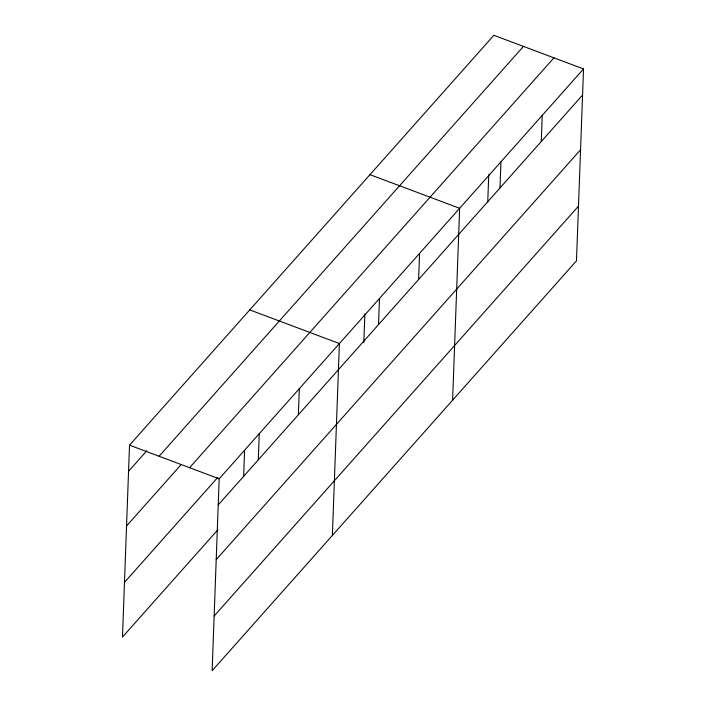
<?xml version="1.0" encoding="UTF-8"?>
<svg xmlns="http://www.w3.org/2000/svg" width="706" height="706" viewBox="0 0 706 706"><rect width="100%" height="100%" fill="white"/><g stroke="black" fill="none" stroke-linecap="round" stroke-linejoin="round"><path stroke-width="1.06" d="M583.527 68.941L219.178 478.8L212.135 670.7L576.484 260.841L583.527 68.941L493.865 35.3L129.516 445.159L122.473 637.059L217.933 529.677M243.632 476.638L244.594 450.384M258.299 459.835L259.252 433.713M298.373 414.749L299.335 388.627M332.376 535.448L339.409 343.548L249.747 309.908M363.828 342.481L364.87 314.029M378.531 324.584L379.493 298.462M418.605 279.497L419.567 253.375M452.608 400.196L459.641 208.296L369.979 174.656M487.749 202.04L488.746 174.682M499.98 187.964L500.933 161.842M541.273 141.509L542.226 115.396M128.554 471.273L146.777 450.781M159.106 456.261L523.446 46.402M126.55 525.988L181.204 464.504M189.587 467.699L553.936 57.839M124.485 582.353L217.757 477.424M218.216 504.922L582.565 95.063M216.212 559.629L580.561 149.769M214.147 615.994L578.496 206.134M129.516 445.159L219.178 478.8"/></g></svg>
